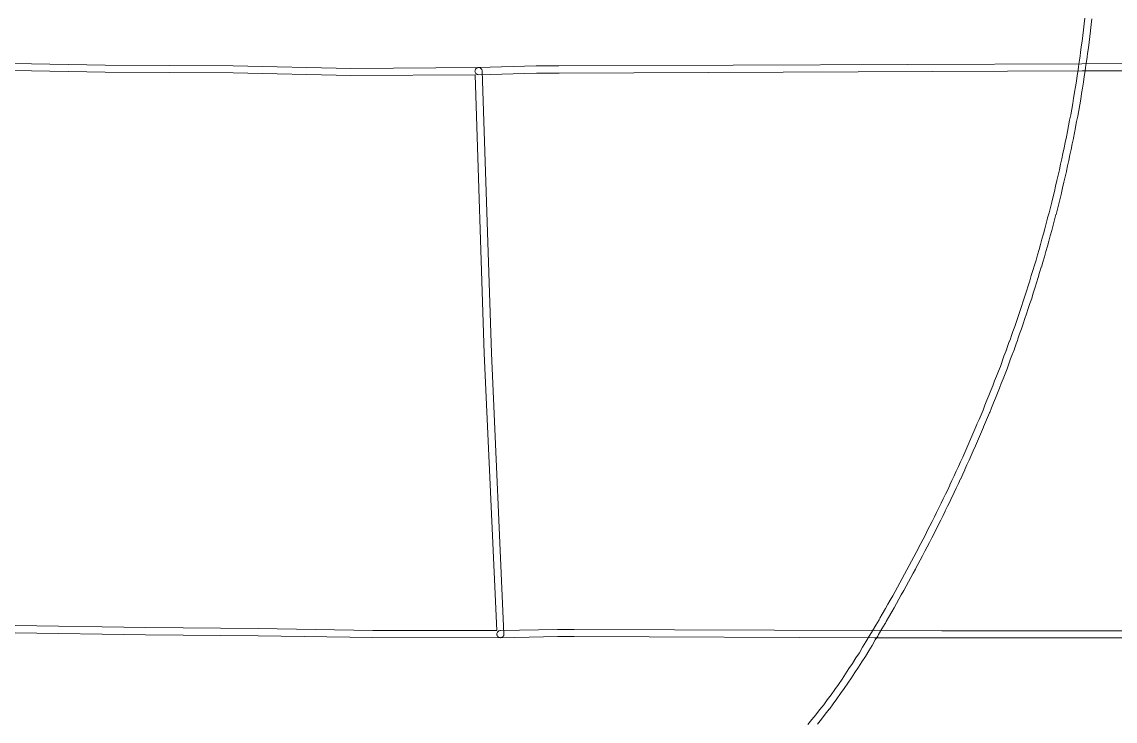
# Model space of a CAD drawing. Header units: inches. Extents: x 704148 to 723432, y 7075344 to 7101810.
# Drawn here: x 722194 to 722807, y 7090556 to 7090948 of the extents above; entities that cross this region are included whole.
import ezdxf

# ---------------------------------------------------------------- set-up
doc = ezdxf.new("R2010")
doc.units = ezdxf.units.IN
doc.header["$MEASUREMENT"] = 0
doc.layers.add('gisdb.gisadmin', color=7, linetype='Continuous', lineweight=9, true_color=0xccf5fc)

msp = doc.modelspace()

# ---------------------------------------------------------------- linework, layer by layer
at = {"layer": 'gisdb.gisadmin'}
for points in [[(722634.6877, 7090553.9071), (722636.9203, 7090556.6239), (722639.1403, 7090559.3254), (722641.2614, 7090562.1356), (722641.3125, 7090562.2006), (722643.5176, 7090564.884), (722645.5265, 7090567.677), (722645.5538, 7090567.7141), (722647.6765, 7090570.5263), (722649.7025, 7090573.45), (722649.7228, 7090573.4787), (722651.7592, 7090576.3099), (722653.7848, 7090579.2331), (722655.722, 7090582.1736), (722657.6713, 7090585.1324), (722659.611, 7090588.0766), (722661.5541, 7090591.1335), (722661.5718, 7090591.1609), (722663.4997, 7090594.0873), (722665.3297, 7090597.1233), (722667.1811, 7090600.1947), (722669.0349, 7090603.2702), (722670.3649, 7090605.4531), (722670.8698, 7090606.3141), (722672.7288, 7090609.506), (722674.5353, 7090612.5031), (722674.907, 7090613.2912), (722674.9865, 7090613.4426), (722676.3257, 7090615.748), (722678.179, 7090618.9302), (722679.5083, 7090621.2187), (722680.8381, 7090623.6148), (722682.1786, 7090626.03), (722683.5191, 7090628.4452), (722684.8596, 7090630.8604), (722686.2, 7090633.2755), (722687.524, 7090635.6611), (722688.7505, 7090638.0503), (722688.7811, 7090638.1077), (722690.1216, 7090640.5229), (722691.4527, 7090642.9211), (722692.7825, 7090645.4234), (722694.0145, 7090647.8236), (722694.0451, 7090647.881), (722695.3613, 7090650.2525), (722696.5819, 7090652.7355), (722696.6106, 7090652.7918), (722697.9485, 7090655.3092), (722699.1871, 7090657.7221), (722700.5215, 7090660.2332), (722701.7498, 7090662.7322), (722701.7654, 7090662.7631), (722703.0126, 7090665.1927), (722704.347, 7090667.7039), (722705.5753, 7090670.2028), (722706.8178, 7090672.7305), (722708.0516, 7090675.2405), (722709.2907, 7090677.8676), (722709.3048, 7090677.8967), (722710.5473, 7090680.4244), (722711.7898, 7090682.9521), (722713.0111, 7090685.4367), (722714.1367, 7090688.0332), (722714.1769, 7090688.1201), (722715.4107, 7090690.6301), (722716.6369, 7090693.2298), (722717.7682, 7090695.8397), (722717.8084, 7090695.9266), (722719.0297, 7090698.4111), (722720.1553, 7090701.0076), (722720.1813, 7090701.0654), (722721.4118, 7090703.6739), (722722.5443, 7090706.2864), (722723.6888, 7090708.9266), (722724.8334, 7090711.5669), (722725.9779, 7090714.2071), (722727.1225, 7090716.8473), (722728.267, 7090719.4876), (722729.3785, 7090722.0491), (722729.4061, 7090722.1149), (722730.5525, 7090724.8658), (722731.7026, 7090727.5191), (722732.8292, 7090730.1178), (722733.8604, 7090732.8302), (722733.8827, 7090732.886), (722735.0228, 7090735.6217), (722736.0601, 7090738.245), (722736.0739, 7090738.279), (722737.2079, 7090741.0003), (722738.2435, 7090743.7241), (722739.2954, 7090746.4906), (722740.3444, 7090749.1435), (722740.3582, 7090749.1775), (722741.4923, 7090751.8988), (722742.5125, 7090754.5822), (722743.4473, 7090757.4057), (722743.4765, 7090757.4879), (722744.5231, 7090760.2406), (722745.5504, 7090762.9427), (722745.6395, 7090763.2218), (722745.679, 7090763.3336), (722746.603, 7090765.7121), (722747.5357, 7090768.5292), (722747.5586, 7090768.5948), (722748.2965, 7090770.5882), (722748.315, 7090770.6358), (722748.6033, 7090771.3454), (722749.5309, 7090774.1473), (722749.5601, 7090774.2295), (722750.5913, 7090776.9418), (722751.5261, 7090779.7653), (722752.4784, 7090782.6414), (722753.4246, 7090785.3947), (722754.3701, 7090788.2503), (722755.3187, 7090791.1156), (722756.2568, 7090793.9489), (722757.097, 7090796.7871), (722757.1161, 7090796.8479), (722758.0609, 7090799.7017), (722759.0016, 7090802.647), (722759.8449, 7090805.4954), (722760.6936, 7090808.3624), (722760.7062, 7090808.4032), (722761.6497, 7090811.3571), (722762.4914, 7090814.2005), (722763.3409, 7090817.1741), (722764.1908, 7090820.0453), (722765.0315, 7090822.9881), (722765.7745, 7090825.8343), (722765.7865, 7090825.8784), (722766.6372, 7090828.8562), (722767.479, 7090831.803), (722768.2223, 7090834.7528), (722768.9731, 7090837.7324), (722768.9894, 7090837.793), (722769.8312, 7090840.7398), (722770.5745, 7090843.6897), (722771.3246, 7090846.6662), (722772.0762, 7090849.7519), (722772.8212, 7090852.7089), (722773.4651, 7090855.6583), (722773.4759, 7090855.705), (722774.2228, 7090858.7714), (722774.8687, 7090861.7298), (722774.8795, 7090861.7765), (722775.6246, 7090864.8353), (722776.2728, 7090867.9055), (722776.9225, 7090870.8815), (722777.575, 7090873.972), (722778.2278, 7090877.0641), (722778.8806, 7090880.1561), (722779.5271, 7090883.2176), (722780.0745, 7090886.2806), (722780.0799, 7090886.31), (722780.0865, 7090886.3419), (722780.7317, 7090889.3982), (722781.2803, 7090892.5665), (722781.2876, 7090892.6066), (722781.2942, 7090892.6385), (722781.9405, 7090895.7), (722782.4871, 7090898.7581), (722783.0419, 7090901.9623), (722783.5892, 7090905.0248), (722784.0393, 7090908.1967), (722784.0507, 7090908.2677), (722784.6028, 7090911.3565), (722785.1512, 7090914.5238), (722785.602, 7090917.7013), (722786.0561, 7090920.9012), (722786.2855, 7090922.5665), (722786.5129, 7090924.1203), (722786.9669, 7090927.3202), (722786.9747, 7090927.3705), (722787.1904, 7090928.655), (722787.4172, 7090930.4908), (722787.4219, 7090930.5265), (722787.8769, 7090933.7328), (722788.3277, 7090936.9102), (722788.6793, 7090940.0862), (722788.6869, 7090940.1471), (722789.1372, 7090943.3201), (722789.4909, 7090946.6083), (722789.846, 7090949.8163)], [(722793.8232, 7090949.3823), (722793.4681, 7090946.1743), (722793.1114, 7090942.8584), (722793.1031, 7090942.7914), (722792.6522, 7090939.614), (722792.3007, 7090936.438), (722792.293, 7090936.3771), (722791.8381, 7090933.1708), (722791.3854, 7090929.9809), (722791.1555, 7090928.1201), (722791.1431, 7090928.0341), (722790.9244, 7090926.7319), (722790.4726, 7090923.5476), (722790.2466, 7090922.004), (722790.0188, 7090920.3497), (722789.5632, 7090917.1394), (722789.1083, 7090913.9331), (722789.0987, 7090913.8728), (722788.543, 7090910.663), (722787.9956, 7090907.6003), (722787.5455, 7090904.4284), (722787.5341, 7090904.3575), (722786.982, 7090901.2687), (722786.4273, 7090898.0646), (722785.8734, 7090894.9654), (722785.868, 7090894.936), (722785.8614, 7090894.9041), (722785.2162, 7090891.8478), (722784.6676, 7090888.6795), (722784.6603, 7090888.6394), (722784.6538, 7090888.6075), (722784.0074, 7090885.546), (722783.46, 7090882.4829), (722783.4546, 7090882.4536), (722783.448, 7090882.4216), (722782.7953, 7090879.3296), (722782.1425, 7090876.2375), (722781.4897, 7090873.1455), (722780.8354, 7090870.0467), (722780.1856, 7090867.0707), (722779.5331, 7090863.9802), (722779.5194, 7090863.92), (722778.7725, 7090860.8535), (722778.1266, 7090857.8951), (722778.1158, 7090857.8484), (722777.3689, 7090854.7819), (722776.723, 7090851.8236), (722776.7085, 7090851.7615), (722775.9584, 7090848.785), (722775.2069, 7090845.6994), (722774.4542, 7090842.7122), (722773.7034, 7090839.7326), (722773.6871, 7090839.672), (722772.8452, 7090836.7251), (722772.102, 7090833.7753), (722771.3512, 7090830.7958), (722771.3349, 7090830.7351), (722770.4842, 7090827.7573), (722769.6397, 7090824.8011), (722768.8967, 7090821.9549), (722768.8847, 7090821.9108), (722768.0313, 7090818.9238), (722767.1814, 7090816.0526), (722766.3319, 7090813.079), (722765.4805, 7090810.2028), (722765.4679, 7090810.162), (722764.5245, 7090807.2081), (722763.6812, 7090804.3597), (722762.8325, 7090801.4927), (722762.8199, 7090801.4519), (722761.8661, 7090798.4658), (722760.9247, 7090795.6224), (722760.0846, 7090792.7843), (722760.0654, 7090792.7235), (722759.1168, 7090789.8582), (722758.1682, 7090786.9929), (722757.216, 7090784.117), (722756.2697, 7090781.3636), (722755.3242, 7090778.5079), (722754.3756, 7090775.6426), (722754.3464, 7090775.5604), (722753.3152, 7090772.8481), (722752.3804, 7090770.0246), (722752.349, 7090769.9368), (722752.3347, 7090769.9004), (722752.0337, 7090769.1596), (722751.3224, 7090767.2373), (722750.3851, 7090764.4065), (722750.3523, 7090764.3148), (722749.4321, 7090761.9464), (722749.3451, 7090761.6739), (722749.3094, 7090761.5716), (722748.2628, 7090758.8189), (722747.2316, 7090756.1065), (722746.2967, 7090753.283), (722746.2676, 7090753.2008), (722745.2199, 7090750.4453), (722745.1976, 7090750.3894), (722744.0575, 7090747.6537), (722743.0265, 7090745.0463), (722741.9832, 7090742.3023), (722740.9356, 7090739.5468), (722740.9132, 7090739.4909), (722739.7731, 7090736.7552), (722738.7359, 7090734.1319), (722738.7221, 7090734.0979), (722737.588, 7090731.3766), (722736.5514, 7090728.65), (722736.518, 7090728.568), (722735.3734, 7090725.9278), (722734.2333, 7090723.2979), (722733.1151, 7090720.6156), (722733.0875, 7090720.55), (722731.9379, 7090717.8963), (722730.7933, 7090715.2561), (722729.6487, 7090712.6158), (722728.5042, 7090709.9756), (722727.3596, 7090707.3354), (722726.2151, 7090704.6951), (722725.0705, 7090702.0549), (722725.0444, 7090701.9972), (722723.813, 7090699.386), (722722.6815, 7090696.7762), (722722.6414, 7090696.6893), (722721.4201, 7090694.2048), (722720.2945, 7090691.6082), (722720.2684, 7090691.5505), (722719.024, 7090688.912), (722719.0099, 7090688.8828), (722717.7886, 7090686.3983), (722716.663, 7090683.8017), (722716.6228, 7090683.7149), (722715.3803, 7090681.1872), (722714.1378, 7090678.6595), (722712.9039, 7090676.1494), (722711.6649, 7090673.5224), (722711.6508, 7090673.4932), (722710.4083, 7090670.9655), (722709.1658, 7090668.4378), (722707.9233, 7090665.9101), (722707.8945, 7090665.8538), (722706.5567, 7090663.3364), (722705.3338, 7090660.9541), (722704.0977, 7090658.4395), (722704.069, 7090658.3832), (722702.7312, 7090655.8658), (722701.4926, 7090653.4529), (722700.1582, 7090650.9418), (722698.9298, 7090648.4429), (722698.8837, 7090648.3545), (722697.5583, 7090645.9666), (722696.3266, 7090643.5671), (722694.9776, 7090641.0285), (722694.9602, 7090640.9964), (722693.6197, 7090638.5812), (722692.2957, 7090636.1957), (722691.0693, 7090633.8065), (722691.0386, 7090633.7491), (722689.6982, 7090631.3339), (722688.3577, 7090628.9188), (722687.0172, 7090626.5036), (722685.6767, 7090624.0884), (722684.3362, 7090621.6732), (722682.9958, 7090619.258), (722682.9765, 7090619.224), (722681.6374, 7090616.9187), (722679.7842, 7090613.7365), (722678.4893, 7090611.5072), (722678.1109, 7090610.705), (722678.0157, 7090610.527), (722676.172, 7090607.4686), (722674.3242, 7090604.2955), (722673.8009, 7090603.4034), (722672.4564, 7090601.1966), (722670.6075, 7090598.1293), (722668.7562, 7090595.0579), (722666.9048, 7090591.9865), (722666.8621, 7090591.9187), (722664.9224, 7090588.9745), (722662.9793, 7090585.9176), (722662.9616, 7090585.8902), (722661.0123, 7090582.9313), (722659.063, 7090579.9725), (722657.1137, 7090577.0136), (722657.0874, 7090576.9748), (722655.0383, 7090574.0177), (722655.018, 7090573.989), (722652.9816, 7090571.1578), (722650.9418, 7090568.2142), (722650.8942, 7090568.1484), (722648.7605, 7090565.3215), (722646.7271, 7090562.4946), (722646.6488, 7090562.3925), (722644.4288, 7090559.691), (722642.3076, 7090556.8808), (722642.2565, 7090556.8158), (722640.0114, 7090554.0837)], [(722168.458, 7090924.7682), (722240.8654, 7090923.5222), (722312.5778, 7090923.1742), (722312.6092, 7090923.1739), (722378.5982, 7090921.5944), (722450.1131, 7090922.1351), (722450.1626, 7090922.135), (722450.5094, 7090922.0986), (722450.8446, 7090922.0025), (722451.158, 7090921.8497), (722451.4402, 7090921.6448), (722451.6825, 7090921.394), (722451.8776, 7090921.105), (722452.0194, 7090920.7865), (722452.1039, 7090920.4482), (722452.1275, 7090920.2001), (722457.2939, 7090761.9643), (722464.3727, 7090604.5853), (722464.3743, 7090604.4609), (722464.338, 7090604.1141), (722464.242, 7090603.7789), (722464.0892, 7090603.4654), (722463.8842, 7090603.1833), (722463.6335, 7090602.9411), (722463.3445, 7090602.746), (722463.0259, 7090602.6041), (722462.6876, 7090602.5196), (722462.374, 7090602.4949), (722390.9392, 7090602.5064), (722390.9051, 7090602.5067), (722326.5878, 7090603.6144), (722263.4599, 7090604.1472), (722190.4318, 7090605.2932)], [(722821.144, 7090920.3826), (722788.2734, 7090920.2848), (722495.2081, 7090919.0203), (722482.5425, 7090919.0172), (722450.1826, 7090918.1351), (722450.0937, 7090918.1347), (722449.747, 7090918.171), (722449.4117, 7090918.2671), (722449.0983, 7090918.4199), (722448.8161, 7090918.6248), (722448.5738, 7090918.8756), (722448.3788, 7090919.1646), (722448.2369, 7090919.4831), (722448.1524, 7090919.8214), (722448.128, 7090920.1693), (722448.1644, 7090920.5161), (722448.2605, 7090920.8513), (722448.4133, 7090921.1647), (722448.6181, 7090921.4468), (722448.8689, 7090921.6891), (722449.158, 7090921.8842), (722449.4765, 7090922.0261), (722449.8148, 7090922.1106), (722450.0737, 7090922.1345), (722482.4602, 7090923.0173), (722482.5142, 7090923.0181), (722495.199, 7090923.0212), (722788.2588, 7090924.2856), (722821.1359, 7090924.3834)], [(722190.5053, 7090609.2934), (722263.5131, 7090608.1477), (722326.6429, 7090607.6149), (722390.9593, 7090606.5072), (722460.2818, 7090606.4961), (722453.296, 7090761.8106), (722448.1924, 7090918.1198), (722378.5974, 7090917.5935), (722378.5412, 7090917.5939), (722312.5392, 7090919.1736), (722240.8157, 7090919.5217), (722168.4144, 7090920.7675)], [(722883.4896, 7090602.3254), (722709.7438, 7090602.3311), (722672.0757, 7090602.4266), (722503.7379, 7090603.112), (722494.4752, 7090603.1612), (722462.4158, 7090602.4953), (722462.3398, 7090602.4952), (722461.993, 7090602.5315), (722461.6578, 7090602.6276), (722461.3443, 7090602.7805), (722461.0622, 7090602.9854), (722460.82, 7090603.2361), (722460.6248, 7090603.5251), (722460.4829, 7090603.8437), (722460.3985, 7090604.1819), (722460.3742, 7090604.5298), (722460.4105, 7090604.8766), (722460.5065, 7090605.2118), (722460.6593, 7090605.5253), (722460.8643, 7090605.8073), (722461.115, 7090606.0496), (722461.404, 7090606.2447), (722461.7226, 7090606.3866), (722462.0609, 7090606.4711), (722462.3327, 7090606.4954), (722494.415, 7090607.1617), (722494.4671, 7090607.162), (722503.7566, 7090607.1128), (722672.0889, 7090606.4274), (722709.7489, 7090606.332), (722883.4875, 7090606.3263)]]:
    msp.add_lwpolyline(points, dxfattribs=at)

doc.saveas('drawing.dxf')
